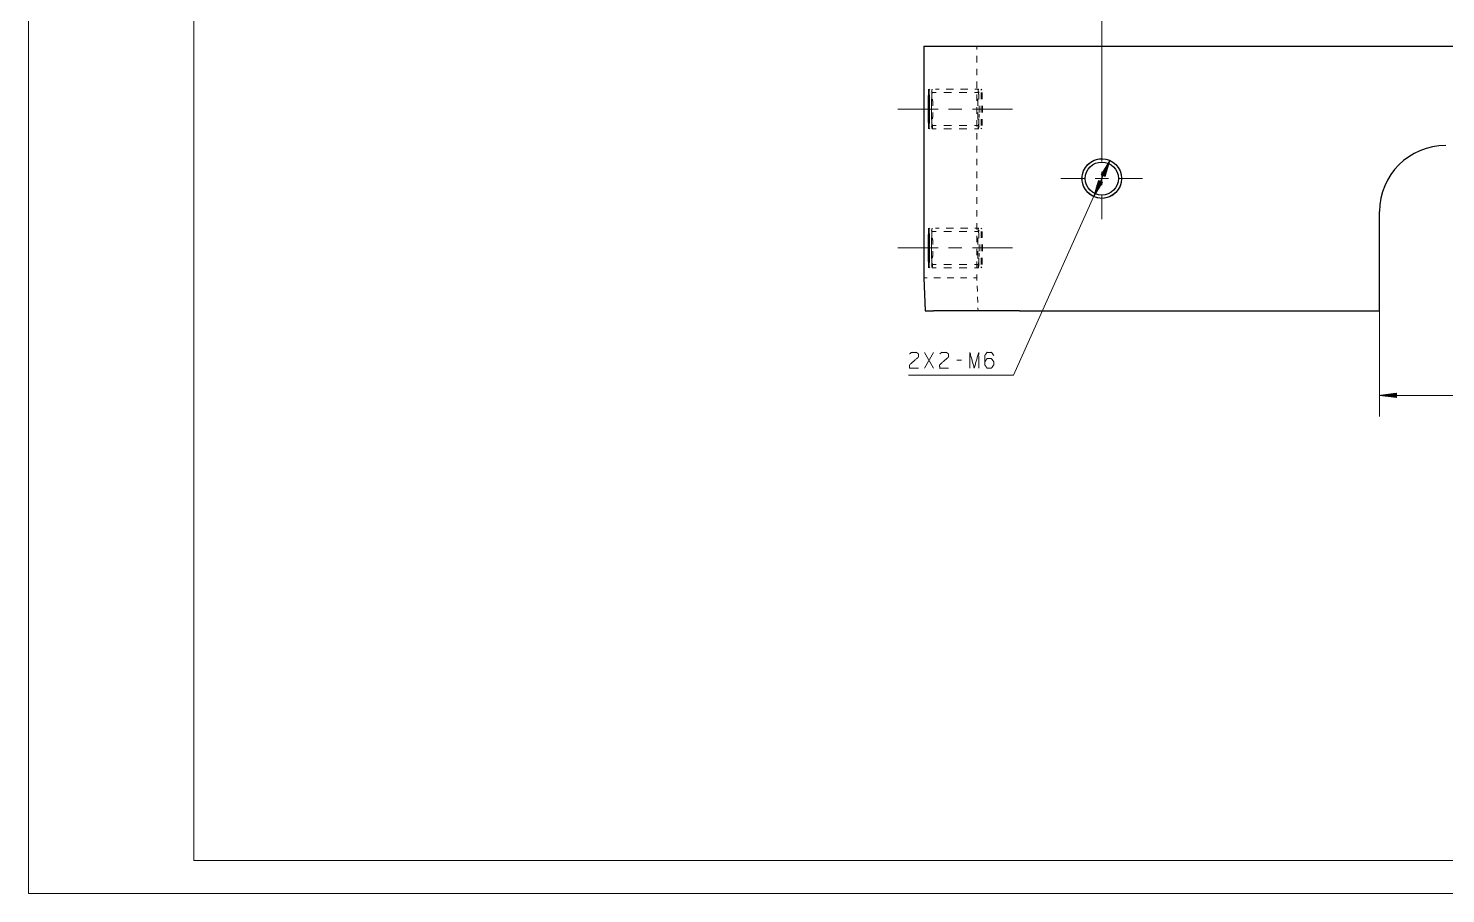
# Model space of a CAD drawing. Header units: millimetres. Extents: x 0 to 420, y 0 to 297.
# Drawn here: x 0 to 214.3, y 0 to 130.9 of the extents above; entities that cross this region are included whole.
import ezdxf

# ---------------------------------------------------------------- set-up
doc = ezdxf.new("R2010")
doc.units = ezdxf.units.MM
doc.layers.add('1', color=7, linetype='Continuous', true_color=0xffffff)

msp = doc.modelspace()

# ---------------------------------------------------------------- linework, layer by layer
at = {"layer": '1', "color": 132, "linetype": 'Continuous', "lineweight": 18}
for p, q in [((0, 297), (0, 0)), ((25, 292), (25, 5)), ((25, 5), (415, 5)), ((0, 0), (420, 0))]:
    msp.add_line(p, q, dxfattribs=at)
at = {"layer": '1', "color": 13, "linetype": 'Continuous', "lineweight": 18}
for p, q in [((162.33, 114.35), (162.33, 141.27)), ((163.55, 110.91), (148.97, 78.41)), ((163.55, 110.91), (162.21, 108.73)), ((162.31, 108.69), (162.64, 109.42)), ((162.35, 108.67), (162.84, 109.75)), ((162.4, 108.65), (163.04, 110.08)), ((162.45, 108.62), (163.25, 110.41)), ((162.49, 108.6), (163.45, 110.74)), ((162.54, 108.58), (163.5, 110.72)), ((162.58, 108.56), (163.39, 110.35)), ((162.63, 108.54), (163.28, 109.98)), ((162.68, 108.52), (163.16, 109.61)), ((162.82, 108.46), (163.55, 110.91)), ((161.83, 107.89), (161.1, 105.44)), ((161.1, 105.44), (162.44, 107.62)), ((162.11, 107.76), (161.15, 105.62)), ((162.16, 107.74), (161.2, 105.6)), ((162.07, 107.79), (161.27, 106)), ((162.02, 107.81), (161.38, 106.37)), ((162.21, 107.72), (161.4, 105.93)), ((161.98, 107.83), (161.49, 106.74)), ((161.93, 107.85), (161.6, 107.11)), ((162.25, 107.7), (161.61, 106.26)), ((161.88, 107.87), (161.71, 107.49)), ((162.3, 107.68), (161.81, 106.6)), ((161.84, 107.89), (161.82, 107.86)), ((161.84, 107.89), (161.82, 107.86)), ((162.44, 107.62), (161.83, 107.89)), ((162.35, 107.66), (162.02, 106.93)), ((162.21, 108.73), (162.23, 108.76)), ((162.21, 108.73), (162.23, 108.76)), ((162.21, 108.73), (162.82, 108.46)), ((162.39, 107.64), (162.22, 107.26)), ((162.26, 108.71), (162.43, 109.09)), ((162.44, 107.62), (162.43, 107.59)), ((162.44, 107.62), (162.43, 107.59)), ((162.72, 108.5), (163.05, 109.23)), ((162.77, 108.48), (162.94, 108.86)), ((162.82, 108.46), (162.83, 108.49)), ((162.82, 108.46), (162.83, 108.49)), ((204.33, 88.17), (204.33, 72.19)), ((148.97, 78.41), (133.09, 78.41)), ((206.87, 75.7), (204.33, 75.37)), ((204.33, 75.37), (206.87, 75.03)), ((274.33, 75.37), (204.33, 75.37)), ((206.87, 75.39), (204.52, 75.39)), ((206.87, 75.34), (204.52, 75.34)), ((206.87, 75.45), (204.91, 75.45)), ((206.87, 75.29), (204.91, 75.29)), ((206.87, 75.5), (205.29, 75.5)), ((206.87, 75.24), (205.29, 75.24)), ((206.87, 75.55), (205.68, 75.55)), ((206.87, 75.19), (205.68, 75.19)), ((206.87, 75.6), (206.06, 75.6)), ((206.87, 75.14), (206.06, 75.14)), ((206.87, 75.65), (206.45, 75.65)), ((206.87, 75.09), (206.45, 75.09)), ((206.87, 75.7), (206.83, 75.7)), ((206.87, 75.7), (206.83, 75.7)), ((206.87, 75.04), (206.83, 75.04)), ((206.87, 75.04), (206.83, 75.04)), ((206.87, 75.03), (206.87, 75.7))]:
    msp.add_line(p, q, dxfattribs=at)
at = {"layer": '1', "color": 30, "linetype": 'Continuous', "lineweight": 25}
for p, q in [((135.44, 128.17), (136.89, 128.17)), ((135.44, 128.17), (135.44, 93.17)), ((149.88, 128.17), (362.33, 128.17)), ((204.33, 88.17), (204.33, 103.17)), ((135.44, 93.17), (135.62, 88.17)), ((135.62, 88.17), (136.89, 88.17)), ((149.88, 88.17), (204.33, 88.17))]:
    msp.add_line(p, q, dxfattribs=at)
at = {"layer": '1', "color": 43, "linetype": 'Continuous', "lineweight": 18}
for p, q in [((143.44, 128.17), (143.44, 127.69)), ((143.44, 126.72), (143.44, 125.74)), ((143.44, 124.77), (143.44, 123.8)), ((143.44, 122.83), (143.44, 121.85)), ((136.3, 121.55), (136.18, 121.67)), ((136.68, 121.17), (136.55, 121.3)), ((137.26, 121.17), (136.67, 121.17)), ((137.72, 121.67), (137.17, 121.67)), ((139.59, 121.17), (138.42, 121.17)), ((139.88, 121.67), (138.8, 121.67)), ((141.92, 121.17), (140.76, 121.17)), ((142.05, 121.67), (140.96, 121.67)), ((143.67, 121.17), (143.09, 121.17)), ((143.67, 121.67), (143.13, 121.67)), ((143.44, 120.88), (143.44, 119.91)), ((143.79, 121.3), (143.67, 121.17)), ((144.17, 121.67), (144.04, 121.55)), ((136.59, 119.17), (136.59, 118.67)), ((136.59, 118.67), (136.59, 118.18)), ((136.78, 117.9), (136.77, 117.38)), ((143.44, 118.94), (143.44, 117.97)), ((143.76, 119.17), (143.76, 118.67)), ((143.76, 118.67), (143.76, 118.18)), ((143.77, 117.9), (143.76, 117.38)), ((144.27, 118.67), (144.27, 119.17)), ((144.27, 118.17), (144.27, 118.67)), ((136.18, 115.68), (136.3, 115.8)), ((136.55, 116.05), (136.68, 116.18)), ((136.67, 116.17), (137.26, 116.17)), ((138.42, 116.17), (139.59, 116.17)), ((140.76, 116.17), (141.92, 116.17)), ((143.09, 116.17), (143.67, 116.17)), ((143.44, 116.99), (143.44, 116.02)), ((143.67, 116.18), (143.79, 116.05)), ((144.04, 115.8), (144.17, 115.68)), ((137.26, 115.67), (136.67, 115.67)), ((139.59, 115.67), (138.42, 115.67)), ((141.92, 115.67), (140.76, 115.67)), ((143.67, 115.67), (143.09, 115.67)), ((143.44, 115.05), (143.44, 114.08)), ((143.44, 113.1), (143.44, 112.13)), ((143.44, 111.16), (143.44, 110.19)), ((143.44, 109.22), (143.44, 108.24)), ((143.44, 107.27), (143.44, 106.3)), ((143.44, 105.33), (143.44, 104.35)), ((143.44, 103.38), (143.44, 102.41)), ((143.44, 101.44), (143.44, 100.47)), ((136.3, 100.55), (136.18, 100.67)), ((136.68, 100.17), (136.55, 100.3)), ((137.26, 100.17), (136.67, 100.17)), ((137.72, 100.67), (137.17, 100.67)), ((139.59, 100.17), (138.42, 100.17)), ((139.88, 100.67), (138.8, 100.67)), ((141.92, 100.17), (140.76, 100.17)), ((142.05, 100.67), (140.96, 100.67)), ((143.67, 100.17), (143.09, 100.17)), ((143.67, 100.67), (143.13, 100.67)), ((143.44, 99.49), (143.44, 98.52)), ((143.79, 100.3), (143.67, 100.17)), ((144.17, 100.67), (144.04, 100.55)), ((136.59, 98.17), (136.59, 97.67)), ((136.59, 97.67), (136.59, 97.18)), ((136.78, 96.9), (136.77, 96.38)), ((143.44, 97.55), (143.44, 96.58)), ((143.76, 98.17), (143.76, 97.67)), ((143.76, 97.67), (143.76, 97.18)), ((143.77, 96.9), (143.76, 96.38)), ((144.27, 97.67), (144.27, 98.17)), ((144.27, 97.17), (144.27, 97.67)), ((136.18, 94.68), (136.3, 94.8)), ((136.55, 95.05), (136.68, 95.18)), ((136.67, 95.17), (137.26, 95.17)), ((137.26, 94.67), (136.67, 94.67)), ((138.42, 95.17), (139.59, 95.17)), ((139.59, 94.67), (138.42, 94.67)), ((140.76, 95.17), (141.92, 95.17)), ((141.92, 94.67), (140.76, 94.67)), ((143.09, 95.17), (143.67, 95.17)), ((143.67, 94.67), (143.09, 94.67)), ((143.44, 95.6), (143.44, 94.63)), ((143.67, 95.18), (143.79, 95.05)), ((144.04, 94.8), (144.17, 94.68)), ((135.94, 93.17), (135.44, 93.17)), ((137.94, 93.17), (136.94, 93.17)), ((139.94, 93.17), (138.94, 93.17)), ((141.94, 93.17), (140.94, 93.17)), ((143.44, 93.17), (142.94, 93.17)), ((143.44, 93.66), (143.44, 93.17)), ((143.45, 92.76), (143.44, 93.17)), ((143.51, 91.09), (143.48, 91.92)), ((143.57, 89.42), (143.54, 90.26)), ((143.61, 88.17), (143.6, 88.59))]:
    msp.add_line(p, q, dxfattribs=at)
at = {"layer": '1', "color": 252, "linetype": 'Continuous', "lineweight": 18}
for p, q in [((141.18, 118.67), (139.17, 118.67)), ((162.33, 110.76), (162.33, 114.35)), ((159.74, 108.17), (156.15, 108.17)), ((161.32, 108.17), (163.33, 108.17)), ((162.33, 107.17), (162.33, 109.18)), ((164.92, 108.17), (168.5, 108.17)), ((162.33, 105.58), (162.33, 102)), ((141.18, 97.67), (139.17, 97.67))]:
    msp.add_line(p, q, dxfattribs=at)
at = {"layer": '1', "color": 95, "linetype": 'Continuous', "lineweight": 18}
for p, q in [((136.88, 79.5), (135.54, 81.88)), ((135.54, 79.5), (136.88, 81.88)), ((141.1, 80.7), (140.43, 80.7))]:
    msp.add_line(p, q, dxfattribs=at)
at = {"layer": '1', "color": 30, "linetype": 'Continuous', "lineweight": 25}
for radius in [3, 2.5]:
    msp.add_circle((162.33, 108.17), radius, dxfattribs=at)
msp.add_arc((214.33, 103.17), 10, 90, 180, dxfattribs=at)
at = {"layer": '1', "color": 30, "linetype": 'Continuous', "lineweight": 13}
msp.add_arc((162.33, 108.17), 3, 75, 345, dxfattribs=at)
at = {"layer": '1', "color": 30, "linetype": 'Continuous', "lineweight": 25}
for points, knots in [([(136.89, 128.17), (137.43, 128.17), (138, 128.17), (139.73, 128.17), (140.85, 128.17), (143.51, 128.17), (146.59, 128.17), (149.88, 128.17)], [0, 0, 0.041427, 0.085898, 0.21873, 0.304918, 0.509811, 0.74665, 1, 1]), ([(136.07, 118.67), (136.07, 119.45), (136.08, 120.17), (136.1, 120.79), (136.12, 121.27), (136.15, 121.57), (136.17, 121.67), (136.2, 121.57), (136.23, 121.27), (136.25, 120.79), (136.27, 120.17), (136.28, 119.45), (136.28, 118.67), (136.28, 117.9), (136.27, 117.17), (136.25, 116.55), (136.23, 116.08), (136.2, 115.78), (136.17, 115.67), (136.15, 115.78), (136.12, 116.08), (136.1, 116.55), (136.08, 117.17), (136.07, 117.9), (136.07, 118.67)], [0, 0, 0.06459, 0.124783, 0.176486, 0.216185, 0.241204, 0.25, 0.258797, 0.283816, 0.323515, 0.375218, 0.435411, 0.500001, 0.56459, 0.624783, 0.676486, 0.716185, 0.741204, 0.75, 0.758797, 0.783816, 0.823515, 0.875218, 0.935411, 1, 1]), ([(136.07, 97.67), (136.07, 98.45), (136.08, 99.17), (136.1, 99.79), (136.12, 100.27), (136.15, 100.57), (136.17, 100.67), (136.2, 100.57), (136.23, 100.27), (136.25, 99.79), (136.27, 99.17), (136.28, 98.45), (136.28, 97.67), (136.28, 96.9), (136.27, 96.17), (136.25, 95.55), (136.23, 95.08), (136.2, 94.78), (136.17, 94.67), (136.15, 94.78), (136.12, 95.08), (136.1, 95.55), (136.08, 96.17), (136.07, 96.9), (136.07, 97.67)], [0, 0, 0.06459, 0.124783, 0.176486, 0.216185, 0.241204, 0.25, 0.258797, 0.283816, 0.323515, 0.375218, 0.435411, 0.500001, 0.56459, 0.624783, 0.676486, 0.716185, 0.741204, 0.75, 0.758797, 0.783816, 0.823515, 0.875218, 0.935411, 1, 1]), ([(149.88, 88.17), (146.59, 88.17), (145.01, 88.17), (142.12, 88.17), (139.73, 88.17), (138, 88.17), (137.05, 88.17), (136.89, 88.17)], [0, 0, 0.25335, 0.374835, 0.597522, 0.78127, 0.914102, 0.987363, 1, 1])]:
    msp.add_open_spline(points, degree=1, knots=knots, dxfattribs=at)
at = {"layer": '1', "color": 43, "linetype": 'Continuous', "lineweight": 18}
for points, knots in [([(136.57, 119.18), (136.57, 119.45), (136.58, 120.17), (136.59, 120.22)], [0, 0, 0.261966, 0.955628, 1, 1]), ([(136.67, 121.15), (136.66, 121.15), (136.64, 120.95), (136.62, 120.56), (136.61, 120.17)], [0, 0, 0.012476, 0.215228, 0.602151, 1, 1]), ([(136.62, 121.26), (136.62, 121.27), (136.65, 121.57), (136.67, 121.67), (136.7, 121.57)], [0, 0, 0.017872, 0.594512, 0.797256, 1, 1]), ([(136.76, 119.17), (136.76, 119.38), (136.75, 120.03), (136.74, 120.17)], [0, 0, 0.207379, 0.857514, 1, 1]), ([(143.57, 119.18), (143.57, 119.45), (143.58, 120.17), (143.58, 120.22)], [0, 0, 0.261965, 0.955628, 1, 1]), ([(143.59, 119.17), (143.59, 119.38), (143.6, 120.03), (143.6, 120.17)], [0, 0, 0.20738, 0.857514, 1, 1]), ([(143.62, 121.26), (143.62, 121.27), (143.64, 121.57), (143.67, 121.67), (143.7, 121.57)], [0, 0, 0.017872, 0.594516, 0.797256, 1, 1]), ([(143.67, 121.15), (143.68, 121.15), (143.71, 120.95), (143.73, 120.56), (143.74, 120.17)], [0, 0, 0.012476, 0.215228, 0.602151, 1, 1]), ([(144.11, 121.18), (144.1, 120.79), (144.08, 120.18)], [0, 0, 0.382176, 1, 1]), ([(144.26, 120.18), (144.24, 120.79), (144.23, 121.18)], [0, 0, 0.617824, 1, 1]), ([(136.59, 117.09), (136.58, 117.17), (136.57, 117.9), (136.57, 118.13)], [0, 0, 0.079655, 0.773323, 1, 1]), ([(136.74, 117.18), (136.75, 117.32), (136.76, 117.97), (136.76, 118.18)], [0, 0, 0.142487, 0.792629, 1, 1]), ([(143.58, 117.09), (143.58, 117.17), (143.57, 117.9), (143.57, 118.13)], [0, 0, 0.079655, 0.773324, 1, 1]), ([(143.6, 117.18), (143.6, 117.32), (143.59, 117.97), (143.59, 118.18)], [0, 0, 0.142487, 0.792629, 1, 1]), ([(144.07, 119.17), (144.07, 118.67), (144.07, 118.17)], [0, 0, 0.500005, 1, 1]), ([(136.61, 117.18), (136.62, 116.78), (136.64, 116.4), (136.66, 116.2), (136.67, 116.2)], [0, 0, 0.397849, 0.784772, 0.987524, 1, 1]), ([(136.74, 116.33), (136.73, 116.08), (136.7, 115.78), (136.67, 115.67), (136.65, 115.78), (136.62, 116.05)], [0, 0, 0.246973, 0.535289, 0.63666, 0.738031, 1, 1]), ([(143.73, 116.33), (143.72, 116.08), (143.7, 115.78), (143.67, 115.67), (143.64, 115.78), (143.62, 116.05)], [0, 0, 0.246973, 0.535291, 0.636662, 0.73803, 1, 1]), ([(143.74, 117.18), (143.73, 116.78), (143.71, 116.4), (143.68, 116.2), (143.67, 116.2)], [0, 0, 0.397849, 0.784772, 0.987524, 1, 1]), ([(144.08, 117.17), (144.1, 116.55), (144.11, 116.17)], [0, 0, 0.617824, 1, 1]), ([(144.23, 116.17), (144.24, 116.55), (144.26, 117.17)], [0, 0, 0.382176, 1, 1]), ([(136.57, 98.18), (136.57, 98.45), (136.58, 99.17), (136.59, 99.22)], [0, 0, 0.261966, 0.955628, 1, 1]), ([(136.67, 100.15), (136.66, 100.15), (136.64, 99.95), (136.62, 99.56), (136.61, 99.17)], [0, 0, 0.012476, 0.215228, 0.602151, 1, 1]), ([(136.62, 100.26), (136.62, 100.27), (136.65, 100.57), (136.67, 100.67), (136.7, 100.57)], [0, 0, 0.017872, 0.594512, 0.797256, 1, 1]), ([(136.76, 98.17), (136.76, 98.38), (136.75, 99.03), (136.74, 99.17)], [0, 0, 0.207379, 0.857514, 1, 1]), ([(143.57, 98.18), (143.57, 98.45), (143.58, 99.17), (143.58, 99.22)], [0, 0, 0.261965, 0.955628, 1, 1]), ([(143.59, 98.17), (143.59, 98.38), (143.6, 99.03), (143.6, 99.17)], [0, 0, 0.20738, 0.857514, 1, 1]), ([(143.62, 100.26), (143.62, 100.27), (143.64, 100.57), (143.67, 100.67), (143.7, 100.57)], [0, 0, 0.017872, 0.594516, 0.797256, 1, 1]), ([(143.67, 100.15), (143.68, 100.15), (143.71, 99.95), (143.73, 99.56), (143.74, 99.17)], [0, 0, 0.012476, 0.215228, 0.602151, 1, 1]), ([(144.11, 100.18), (144.1, 99.79), (144.08, 99.18)], [0, 0, 0.382176, 1, 1]), ([(144.26, 99.18), (144.24, 99.79), (144.23, 100.18)], [0, 0, 0.617824, 1, 1]), ([(136.59, 96.09), (136.58, 96.17), (136.57, 96.9), (136.57, 97.13)], [0, 0, 0.079655, 0.773323, 1, 1]), ([(136.74, 96.18), (136.75, 96.32), (136.76, 96.97), (136.76, 97.18)], [0, 0, 0.142487, 0.792629, 1, 1]), ([(143.58, 96.09), (143.58, 96.17), (143.57, 96.9), (143.57, 97.13)], [0, 0, 0.079655, 0.773324, 1, 1]), ([(143.6, 96.18), (143.6, 96.32), (143.59, 96.97), (143.59, 97.18)], [0, 0, 0.142487, 0.792629, 1, 1]), ([(144.07, 98.17), (144.07, 97.67), (144.07, 97.17)], [0, 0, 0.500005, 1, 1]), ([(136.61, 96.18), (136.62, 95.78), (136.64, 95.4), (136.66, 95.2), (136.67, 95.2)], [0, 0, 0.397849, 0.784772, 0.987524, 1, 1]), ([(136.74, 95.33), (136.73, 95.08), (136.7, 94.78), (136.67, 94.67), (136.65, 94.78), (136.62, 95.05)], [0, 0, 0.246973, 0.535289, 0.63666, 0.738031, 1, 1]), ([(143.73, 95.33), (143.72, 95.08), (143.7, 94.78), (143.67, 94.67), (143.64, 94.78), (143.62, 95.05)], [0, 0, 0.246973, 0.535291, 0.636662, 0.73803, 1, 1]), ([(143.74, 96.18), (143.73, 95.78), (143.71, 95.4), (143.68, 95.2), (143.67, 95.2)], [0, 0, 0.397849, 0.784772, 0.987524, 1, 1]), ([(144.08, 96.17), (144.1, 95.55), (144.11, 95.17)], [0, 0, 0.617824, 1, 1]), ([(144.23, 95.17), (144.24, 95.55), (144.26, 96.17)], [0, 0, 0.382176, 1, 1])]:
    msp.add_open_spline(points, degree=1, knots=knots, dxfattribs=at)
at = {"layer": '1', "color": 252, "linetype": 'Continuous', "lineweight": 18}
for points, knots in [([(137.58, 118.67), (133.09, 118.67), (131.5, 118.67)], [0, 0, 0.738934, 1, 1]), ([(148.84, 118.67), (147.26, 118.67), (142.76, 118.67)], [0, 0, 0.261066, 1, 1]), ([(137.58, 97.67), (133.09, 97.67), (131.5, 97.67)], [0, 0, 0.738934, 1, 1]), ([(148.84, 97.67), (147.26, 97.67), (142.76, 97.67)], [0, 0, 0.261066, 1, 1])]:
    msp.add_open_spline(points, degree=1, knots=knots, dxfattribs=at)
at = {"layer": '1', "color": 95, "linetype": 'Continuous', "lineweight": 18}
for points, knots in [([(133.26, 81.65), (133.58, 81.88), (134.27, 81.88), (134.61, 81.65), (134.61, 81.18), (133.25, 79.98), (133.26, 79.5), (134.61, 79.5)], [0, 0, 0.069693, 0.192977, 0.265274, 0.350227, 0.674741, 0.759752, 1, 1]), ([(137.82, 81.65), (138.13, 81.88), (138.82, 81.88), (139.16, 81.65), (139.16, 81.18), (137.8, 79.98), (137.82, 79.5), (139.16, 79.5)], [0, 0, 0.069691, 0.192977, 0.265273, 0.350226, 0.674741, 0.759753, 1, 1]), ([(142.37, 79.5), (142.37, 81.88), (143.04, 79.5), (143.71, 81.88), (143.71, 79.5)], [0, 0, 0.245192, 0.5, 0.754808, 1, 1]), ([(144.65, 80.45), (144.96, 80.93), (145.65, 80.93), (145.99, 80.45), (145.99, 79.98), (145.65, 79.5), (144.96, 79.5), (144.65, 79.98), (144.65, 81.4), (144.96, 81.88), (145.65, 81.88), (145.99, 81.4)], [0, 0, 0.076963, 0.169761, 0.248073, 0.312019, 0.390331, 0.483128, 0.560092, 0.751927, 0.82889, 0.921688, 1, 1])]:
    msp.add_open_spline(points, degree=1, knots=knots, dxfattribs=at)

doc.saveas('drawing.dxf')
